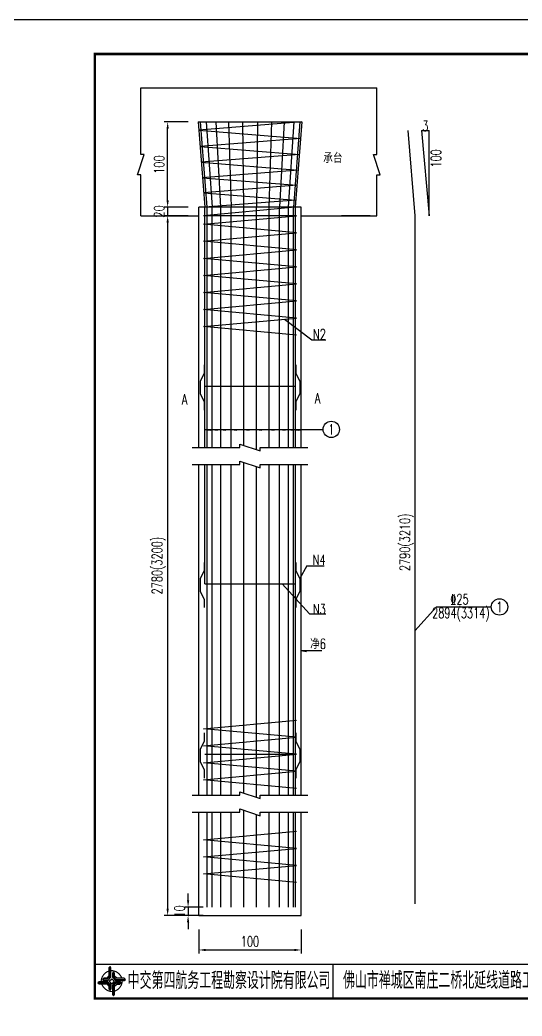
# Model space of a CAD drawing. Header units: millimetres. Extents: x -51 to 12129, y -1309 to -715.
# Drawn here: x 1637.5 to 1784.9, y -1006.8 to -714.7 of the extents above; entities that cross this region are included whole.
import ezdxf
from ezdxf.enums import TextEntityAlignment as Align

# ---------------------------------------------------------------- set-up
doc = ezdxf.new("R2010")
doc.units = ezdxf.units.MM
doc.header["$LTSCALE"] = 0.25
for name, color, linetype in [('图框', 7, 'Continuous'), ('尺寸标注', 2, 'Continuous'), ('文字', 7, 'Continuous'), ('文字字符', 7, 'Continuous'), ('标注', 4, 'Continuous'), ('次轮廓线', 7, 'Continuous'), ('钢筋', 6, 'Continuous')]:
    doc.layers.add(name, color=color, linetype=linetype)
doc.styles.get("Standard").update_dxf_attribs({"font": 'simplex1.shx', "width": 0.7, "bigfont": 'hztxt.shx'})
doc.dimstyles.new('比例1：40', dxfattribs={"dimscale": 0, "dimtxt": 3, "dimasz": 2, "dimexe": 1, "dimexo": 1, "dimgap": 1, "dimtad": 1, "dimlfac": 4, "dimzin": 13, "dimdsep": 46, "dimtxsty": 'Standard', "dimblk2": 'DIM', "dimcen": -0.09, "dimclrd": 256, "dimclre": 256, "dimclrt": 7, "dimaunit": 1, "dimadec": 5, "dimazin": 0, "dimtfac": 0.0005, "dimtix": 1, "dimtmove": 2, "dimatfit": 3, "dimfxl": 0, "dimtolj": 1, "dimtzin": 13, "dimarcsym": 0})

# ---------------------------------------------------------------- blocks, each defined once
blk = doc.blocks.new('*D300')
at = {"layer": 'Defpoints', "color": 0}
for p in [(1680.88, -744.59), (1689.8, -744.59), (1690.1, -769.59)]:
    blk.add_point(p, dxfattribs=at)
at = {"layer": '标注', "lineweight": -2}
for p, q in [((1686.88, -744.59), (1679.88, -744.59)), ((1680.88, -767.59), (1680.88, -746.59)), ((1686.88, -769.59), (1679.88, -769.59))]:
    blk.add_line(p, q, dxfattribs=at)
at = {"layer": '标注'}
for points in [[(1680.55, -746.59), (1681.22, -746.59), (1680.88, -744.59)], [(1680.55, -767.59), (1681.22, -767.59), (1680.88, -769.59)]]:
    blk.add_solid(points, dxfattribs=at)
at = {"layer": '标注', "color": 7, "insert": (1678.38, -757.09), "char_height": 3, "attachment_point": 5, "rotation": 90}
blk.add_mtext('\\A1;100', dxfattribs=at)
blk = doc.blocks.new('DIM')
blk.add_lwpolyline([(-1, -0.1, 0.2, 0, 0), (0, 0, 0, 0, 0)], format="xyseb")
blk = doc.blocks.new('*D301')
at = {"layer": 'Defpoints', "color": 0}
for p in [(1690.05, -769.59), (1680.88, -772.09), (1690.05, -772.09)]:
    blk.add_point(p, dxfattribs=at)
at = {"layer": '标注', "lineweight": -2}
for p, q in [((1680.88, -767.59), (1680.88, -765.59)), ((1686.88, -769.59), (1679.88, -769.59)), ((1680.88, -769.59), (1680.88, -772.09)), ((1686.88, -772.09), (1679.88, -772.09)), ((1680.88, -774.09), (1680.88, -776.09))]:
    blk.add_line(p, q, dxfattribs=at)
at = {"layer": '标注'}
for points in [[(1680.55, -767.59), (1681.22, -767.59), (1680.88, -769.59)], [(1680.55, -774.09), (1681.22, -774.09), (1680.88, -772.09)]]:
    blk.add_solid(points, dxfattribs=at)
at = {"layer": '标注', "color": 7, "insert": (1678.38, -770.84), "char_height": 3, "attachment_point": 5, "rotation": 90}
blk.add_mtext('\\A1;20', dxfattribs=at)
blk = doc.blocks.new('*D302')
at = {"layer": 'Defpoints', "color": 0}
for p in [(1690.05, -772.09), (1680.88, -977.35), (1690.05, -977.35)]:
    blk.add_point(p, dxfattribs=at)
at = {"layer": '标注', "lineweight": -2}
for p, q in [((1686.88, -772.09), (1679.88, -772.09)), ((1680.88, -774.09), (1680.88, -975.35)), ((1686.88, -977.35), (1679.88, -977.35))]:
    blk.add_line(p, q, dxfattribs=at)
at = {"layer": '标注'}
for points in [[(1680.55, -774.09), (1681.22, -774.09), (1680.88, -772.09)], [(1680.55, -975.35), (1681.22, -975.35), (1680.88, -977.35)]]:
    blk.add_solid(points, dxfattribs=at)
at = {"layer": '标注', "color": 7, "insert": (1678.28, -874.72), "char_height": 3, "attachment_point": 5, "rotation": 90}
blk.add_mtext('\\A1;2780(3200)', dxfattribs=at)
blk = doc.blocks.new('*D303')
at = {"layer": 'Defpoints', "color": 0}
for p in [(1692.34, -974.85), (1686.88, -977.35), (1692.34, -977.35)]:
    blk.add_point(p, dxfattribs=at)
at = {"layer": '标注', "lineweight": -2}
for p, q in [((1686.88, -972.85), (1686.88, -970.85)), ((1691.34, -974.85), (1685.88, -974.85)), ((1686.88, -974.85), (1686.88, -977.35)), ((1691.34, -977.35), (1685.88, -977.35)), ((1686.88, -979.35), (1686.88, -981.35))]:
    blk.add_line(p, q, dxfattribs=at)
at = {"layer": '标注'}
for points in [[(1686.55, -972.85), (1687.22, -972.85), (1686.88, -974.85)], [(1686.55, -979.35), (1687.22, -979.35), (1686.88, -977.35)]]:
    blk.add_solid(points, dxfattribs=at)
at = {"layer": '标注', "color": 7, "insert": (1684.38, -976.1), "char_height": 3, "attachment_point": 5, "rotation": 90}
blk.add_mtext('\\A1;10', dxfattribs=at)
blk = doc.blocks.new('*D304')
at = {"layer": 'Defpoints', "color": 0}
for p in [(1690.05, -977.35), (1720.05, -977.35), (1720.05, -987.44)]:
    blk.add_point(p, dxfattribs=at)
at = {"layer": '标注', "lineweight": -2}
for p, q in [((1690.05, -981.44), (1690.05, -988.44)), ((1720.05, -981.44), (1720.05, -988.44)), ((1692.05, -987.44), (1718.05, -987.44))]:
    blk.add_line(p, q, dxfattribs=at)
at = {"layer": '标注'}
for points in [[(1692.05, -987.1), (1692.05, -987.77), (1690.05, -987.44)], [(1718.05, -987.1), (1718.05, -987.77), (1720.05, -987.44)]]:
    blk.add_solid(points, dxfattribs=at)
at = {"layer": '标注', "color": 7, "insert": (1705.05, -984.94), "char_height": 3, "attachment_point": 5}
blk.add_mtext('\\A1;100', dxfattribs=at)
blk = doc.blocks.new('tb')
at = {"lineweight": -3}
h = blk.add_hatch(color=256, dxfattribs=at)
h.paths.add_polyline_path([(-1.23, -0.13), (-3.78, -0.14), (-4.14, -0.41), (-1.4, -0.44), (-0.56, -1.24), (-0.54, -2.62), (-0.27, -2.2), (-0.26, -1.06)])
h.paths.add_polyline_path([(0.13, -1.08), (0.14, -3.86), (0.41, -4.26), (0.44, -1.24), (1.25, -0.43), (2.66, -0.43), (2.26, -0.16), (1.07, -0.15)])
h.paths.add_polyline_path([(1.08, 0.3), (3.62, 0.3), (4.02, 0.56), (1.25, 0.57), (0.43, 1.39), (0.43, 2.8), (0.16, 2.41), (0.15, 1.24)])
h.paths.add_polyline_path([(-0.28, 1.21), (-0.28, 3.99), (-0.56, 4.39), (-0.57, 1.41), (-1.38, 0.6), (-2.74, 0.56), (-2.33, 0.3), (-1.2, 0.29)])
for p, q in [((-0.56, 4.39), (-0.57, 1.41)), ((-1.38, 0.6), (-2.74, 0.56)), ((-0.57, 1.41), (-1.38, 0.6)), ((0.43, 2.8), (0.43, 1.39)), ((0.43, 1.39), (1.25, 0.57)), ((1.25, 0.57), (4.02, 0.56)), ((-4.14, -0.41), (-1.4, -0.44)), ((-1.4, -0.44), (-0.56, -1.24)), ((-0.56, -1.24), (-0.54, -2.62)), ((0.41, -4.26), (0.44, -1.24)), ((0.44, -1.24), (1.25, -0.43)), ((1.25, -0.43), (2.66, -0.43))]:
    blk.add_line(p, q, dxfattribs=at)
at = {"lineweight": -3, "const_width": 0.35, "flags": 128}
for points in [[(-0.9, 3.02, 0.324167), (-3.16, -0.14)], [(2.88, 0.92, 0.324403), (-0.24, 3.15)], [(0.75, -2.86, 0.325418), (3.02, 0.26)], [(-2.98, -0.76, 0.322976), (0.14, -2.98)]]:
    blk.add_lwpolyline(points, format="xyb", dxfattribs=at)
at = {"lineweight": -3, "flags": 128}
for points in [[(-0.9, 3.99), (-0.9, 1.58), (-1.53, 0.91), (-2.34, 0.91), (-2.74, 0.56), (-2.33, 0.3), (-1.2, 0.29), (-0.28, 1.21), (-0.28, 3.99), (-0.56, 4.39)], [(-0.04, 0.77), (0.68, 0.04), (-0.04, -0.69), (-0.77, 0.05)], [(3.62, 0.92), (1.43, 0.92), (0.77, 1.54), (0.77, 2.38), (0.43, 2.8), (0.16, 2.41), (0.15, 1.24), (1.08, 0.3), (3.62, 0.3), (4.02, 0.56)], [(-3.73, -0.76), (-1.54, -0.76), (-0.89, -1.39), (-0.89, -2.21), (-0.54, -2.62), (-0.27, -2.2), (-0.26, -1.06), (-1.23, -0.13), (-3.78, -0.14), (-4.14, -0.41)], [(0.75, -3.85), (0.75, -1.43), (1.4, -0.78), (2.26, -0.78), (2.66, -0.43), (2.26, -0.16), (1.07, -0.15), (0.13, -1.08), (0.14, -3.86), (0.41, -4.26)]]:
    blk.add_lwpolyline(points, close=True, dxfattribs=at)
blk = doc.blocks.new('123')
at = {"layer": '图框', "color": 2}
blk.add_lwpolyline([(369.33, -1011.65), (369.33, -714.65), (-50.67, -714.65), (-50.67, -1011.65)], close=True, dxfattribs=at)

msp = doc.modelspace()

# ---------------------------------------------------------------- linework, layer by layer
at = {"const_width": 0.7}
msp.add_lwpolyline([(1659.54252, -1001.65472), (2039.54252, -1001.65472), (2039.54252, -724.65472), (1659.54252, -724.65472)], close=True, dxfattribs=at)
at = {"const_width": 0.4}
msp.add_lwpolyline([(1659.54252, -991.65472), (2039.54252, -991.65472)], dxfattribs=at)
at = {"layer": '图框', "const_width": 0.4}
msp.add_lwpolyline([(1729.43594, -991.65472), (1729.43594, -1001.65472)], dxfattribs=at)
at = {"layer": '文字'}
for points in [[(1683.30953, -823.87592, 0, 0.7, 0), (1683.30953, -825.87592, 0, 0, 0), (1683.30953, -828.37592, 0, 0, 0), (1688.10635, -828.37592, 0, 0, 0)], [(1727.11472, -823.54514, 0, 0.7, 0), (1727.11472, -825.54514, 0, 0, 0), (1727.11472, -828.04514, 0, 0, 0), (1722.3179, -828.04514, 0, 0, 0)]]:
    msp.add_lwpolyline(points, format="xyseb", dxfattribs=at)
at = {"layer": '标注'}
for p, q in [((1673.01814, -754.09395), (1673.01814, -734.59395)), ((1742.28973, -754.09395), (1742.28973, -734.59395)), ((1755.39477, -747.08609), (1757.62215, -772.09325)), ((1755.39477, -747.08609), (1757.62215, -747.08609)), ((1757.62215, -772.09325), (1757.62215, -747.08609)), ((1673.01814, -772.09395), (1673.01814, -760.09395)), ((1742.28973, -772.09395), (1742.28973, -760.09395)), ((1715.16204, -802.41806), (1723.20614, -808.44594)), ((1723.20614, -808.44594), (1727.26118, -808.44594)), ((1691.80128, -834.74118), (1693.4013, -834.96604)), ((1692.338, -834.74118), (1693.93802, -834.96604)), ((1693.90467, -834.74118), (1695.50469, -834.96604)), ((1696.37438, -834.74118), (1697.97439, -834.96604)), ((1699.54703, -834.74118), (1701.14705, -834.96604)), ((1703.16561, -834.74118), (1704.76563, -834.96604)), ((1706.93695, -834.74118), (1708.53697, -834.96604)), ((1710.55553, -834.74118), (1712.15555, -834.96604)), ((1713.72819, -834.74118), (1715.3282, -834.96604)), ((1716.19789, -834.74118), (1717.79791, -834.96604)), ((1717.76456, -834.74118), (1719.36458, -834.96604)), ((1718.30128, -834.74118), (1719.9013, -834.96604)), ((1688.05128, -840.03804), (1702.05128, -840.03804)), ((1708.05128, -840.03804), (1722.05128, -840.03804)), ((1688.05128, -845.03804), (1702.05128, -845.03804)), ((1708.05128, -845.03804), (1722.05128, -845.03804)), ((1721.68699, -874.73261), (1719.64085, -878.52359)), ((1721.68699, -874.73261), (1726.77037, -874.73261)), ((1722.50609, -888.87383), (1714.44061, -880.04111)), ((1759.75912, -886.81897), (1753.36576, -893.82051)), ((1759.75912, -886.81897), (1775.85944, -886.81897)), ((1722.50609, -888.87383), (1727.28637, -888.87383)), ((1720.05128, -899.63939), (1726.10078, -899.63939)), ((1720.05128, -899.63939), (1721.6513, -899.86425)), ((1688.05128, -942.06238), (1702.05128, -942.06238)), ((1708.05128, -942.06238), (1722.05128, -942.06238)), ((1688.05128, -947.06238), (1702.05128, -947.06238)), ((1708.05128, -947.06238), (1722.05128, -947.06238))]:
    msp.add_line(p, q, dxfattribs=at)
for points in [[(1673.01814, -760.09395), (1672.01814, -760.09395), (1674.01814, -754.09395), (1673.01814, -754.09395)], [(1742.28973, -760.09395), (1743.28973, -760.09395), (1741.28973, -754.09395), (1742.28973, -754.09395)], [(1691.80128, -834.74118), (1726.49825, -834.74118)], [(1702.05128, -840.03804), (1702.05128, -839.03804), (1708.05128, -841.03804), (1708.05128, -840.03804)], [(1702.05128, -845.03804), (1702.05128, -844.03804), (1708.05128, -846.03804), (1708.05128, -845.03804)], [(1702.05128, -942.06238), (1702.05128, -941.06238), (1708.05128, -943.06238), (1708.05128, -942.06238)], [(1702.05128, -947.06238), (1702.05128, -946.06238), (1708.05128, -948.06238), (1708.05128, -947.06238)]]:
    msp.add_lwpolyline(points, dxfattribs=at)
for centre in [(1728.89825, -834.74118), (1778.25944, -886.81897)]:
    msp.add_circle(centre, 2.4, dxfattribs=at)
at = {"layer": '次轮廓线'}
for p, q in [((1673.01814, -734.59395), (1742.28973, -734.59395)), ((1690.05128, -840.03804), (1690.05128, -769.59395)), ((1720.05128, -769.59395), (1690.05128, -769.59395)), ((1720.05128, -840.03804), (1720.05128, -769.59395)), ((1673.01814, -772.09395), (1690.05128, -772.09395)), ((1720.05128, -772.09395), (1742.28973, -772.09395)), ((1740.28973, -772.09395), (1731.86486, -772.09395)), ((1690.05128, -942.06238), (1690.05128, -845.03804)), ((1720.05128, -942.06238), (1720.05128, -845.03804)), ((1690.05128, -977.35064), (1690.05128, -947.06238)), ((1720.05128, -977.35064), (1720.05128, -947.06238)), ((1690.05128, -977.35064), (1720.05128, -977.35064))]:
    msp.add_line(p, q, dxfattribs=at)
at = {"layer": '钢筋'}
for p, q in [((1689.80128, -744.59112), (1691.80128, -769.59112)), ((1689.80128, -744.59112), (1720.30128, -744.59112)), ((1720.30128, -744.59112), (1689.99524, -747.0156)), ((1690.41901, -744.59112), (1692.338, -769.59112)), ((1692.22216, -744.59112), (1693.90467, -769.59112)), ((1695.06465, -744.59112), (1696.37438, -769.59112)), ((1698.7162, -744.59112), (1699.54703, -769.59112)), ((1702.88098, -744.59112), (1703.16561, -769.59112)), ((1707.22158, -744.59112), (1706.93695, -769.59112)), ((1711.38636, -744.59112), (1710.55553, -769.59112)), ((1715.03791, -744.59112), (1713.72819, -769.59112)), ((1717.8804, -744.59112), (1716.19789, -769.59112)), ((1719.68355, -744.59112), (1717.76456, -769.59112)), ((1720.30128, -744.59112), (1718.30128, -769.59112)), ((1689.99524, -747.0156), (1719.91583, -749.40925)), ((1751.37539, -747.09395), (1753.37539, -772.09395)), ((1719.91583, -749.40925), (1690.37579, -751.77245)), ((1690.37579, -751.77245), (1719.54012, -754.1056)), ((1719.54012, -754.1056), (1690.74672, -756.40907)), ((1690.74672, -756.40907), (1719.17391, -758.68325)), ((1719.17391, -758.68325), (1691.10827, -760.9285)), ((1691.10827, -760.9285), (1718.81695, -763.14519)), ((1718.81695, -763.14519), (1691.46069, -765.33369)), ((1691.46069, -765.33369), (1718.46902, -767.49436)), ((1718.46902, -767.49436), (1691.80128, -769.59112)), ((1718.30128, -769.59395), (1691.40128, -772.09395)), ((1691.80128, -840.03804), (1691.80128, -769.59395)), ((1692.338, -769.59395), (1692.338, -840.03804)), ((1693.90467, -840.03804), (1693.90467, -769.59395)), ((1696.37438, -769.59395), (1696.37438, -840.03804)), ((1699.54703, -840.03804), (1699.54703, -769.59395)), ((1703.16561, -769.59395), (1703.16561, -839.40948)), ((1706.93695, -840.6666), (1706.93695, -769.59395)), ((1710.55553, -769.59395), (1710.55553, -840.03804)), ((1713.72819, -840.03804), (1713.72819, -769.59395)), ((1716.19789, -769.59395), (1716.19789, -840.03804)), ((1717.76456, -840.03804), (1717.76456, -769.59395)), ((1718.30128, -769.59395), (1718.30128, -840.03804)), ((1691.40128, -774.59395), (1718.70128, -772.09395)), ((1718.70128, -772.09395), (1691.40128, -772.09395)), ((1753.37539, -772.09395), (1753.37539, -973.87179)), ((1718.70128, -777.09395), (1691.40128, -774.59395)), ((1691.40128, -779.59395), (1718.70128, -777.09395)), ((1718.70128, -782.09395), (1691.40128, -779.59395)), ((1691.40128, -784.59395), (1718.70128, -782.09395)), ((1718.70128, -787.09395), (1691.40128, -784.59395)), ((1691.40128, -789.59395), (1718.70128, -787.09395)), ((1718.70128, -792.09395), (1691.40128, -789.59395)), ((1691.40128, -794.59395), (1718.70128, -792.09395)), ((1718.70128, -797.09395), (1691.40128, -794.59395)), ((1691.40128, -799.59395), (1718.70128, -797.09395)), ((1718.70128, -802.09395), (1691.40128, -799.59395)), ((1691.40128, -804.59395), (1718.70128, -802.09395)), ((1718.70128, -807.09395), (1691.40128, -804.59395)), ((1691.80128, -880.04111), (1691.80128, -845.03804)), ((1692.338, -845.03804), (1692.338, -942.06238)), ((1693.90467, -942.06238), (1693.90467, -845.03804)), ((1696.37438, -845.03804), (1696.37438, -942.06238)), ((1699.54703, -942.06238), (1699.54703, -845.03804)), ((1703.16561, -844.40948), (1703.16561, -941.43382)), ((1706.93695, -942.69093), (1706.93695, -845.6666)), ((1710.55553, -845.03804), (1710.55553, -942.06238)), ((1713.72819, -942.06238), (1713.72819, -845.03804)), ((1716.19789, -845.03804), (1716.19789, -942.06238)), ((1717.76456, -942.06238), (1717.76456, -845.03804)), ((1718.30128, -845.03804), (1718.30128, -942.06238)), ((1691.58671, -876.27359), (1690.46171, -878.52359)), ((1691.58671, -873.77359), (1691.58671, -876.27359)), ((1718.51585, -873.77359), (1718.51585, -876.27359)), ((1718.51585, -876.27359), (1719.64085, -878.52359)), ((1690.46171, -878.52359), (1690.46171, -882.27359)), ((1719.64085, -878.52359), (1719.64085, -882.27359)), ((1690.46171, -882.27359), (1691.58671, -884.52359)), ((1691.80128, -880.04111), (1718.30128, -880.04111)), ((1719.64085, -882.27359), (1718.51585, -884.52359)), ((1691.58671, -884.52359), (1691.58671, -887.02359)), ((1718.51585, -884.52359), (1718.51585, -887.02359)), ((1691.40128, -922.54111), (1718.70128, -920.04111)), ((1718.70128, -925.04111), (1691.40128, -922.54111)), ((1691.40128, -927.54111), (1718.70128, -925.04111)), ((1691.58671, -923.77359), (1691.58671, -926.27359)), ((1718.51585, -923.77359), (1718.51585, -926.27359)), ((1691.58671, -926.27359), (1690.46171, -928.52359)), ((1690.46171, -928.52359), (1690.46171, -932.27359)), ((1718.70128, -930.04111), (1691.40128, -927.54111)), ((1718.51585, -926.27359), (1719.64085, -928.52359)), ((1719.64085, -928.52359), (1719.64085, -932.27359)), ((1691.40128, -932.54111), (1718.70128, -930.04111)), ((1691.80128, -930.04111), (1718.30128, -930.04111)), ((1690.46171, -932.27359), (1691.58671, -934.52359)), ((1718.70128, -935.04111), (1691.40128, -932.54111)), ((1691.58671, -934.52359), (1691.58671, -937.02359)), ((1719.64085, -932.27359), (1718.51585, -934.52359)), ((1718.51585, -934.52359), (1718.51585, -937.02359)), ((1691.40128, -937.54111), (1718.70128, -935.04111)), ((1718.70128, -940.04111), (1691.40128, -937.54111)), ((1703.16561, -946.43382), (1703.16561, -974.85064)), ((1692.338, -947.06238), (1692.338, -974.85064)), ((1693.90467, -974.85064), (1693.90467, -947.06238)), ((1696.37438, -947.06238), (1696.37438, -974.85064)), ((1699.54703, -974.85064), (1699.54703, -947.06238)), ((1706.93695, -974.85064), (1706.93695, -947.69093)), ((1710.55553, -947.06238), (1710.55553, -974.85064)), ((1713.72819, -974.85064), (1713.72819, -947.06238)), ((1716.19789, -947.06238), (1716.19789, -974.85064)), ((1717.76456, -974.85064), (1717.76456, -947.06238)), ((1718.30128, -947.06238), (1718.30128, -974.85064)), ((1691.40128, -955.13564), (1718.70128, -952.63564)), ((1718.70128, -957.63564), (1691.40128, -955.13564)), ((1691.40128, -960.13564), (1718.70128, -957.63564)), ((1718.70128, -962.63564), (1691.40128, -960.13564)), ((1691.40128, -965.13564), (1718.70128, -962.63564)), ((1718.70128, -967.63564), (1691.40128, -965.13564))]:
    msp.add_line(p, q, dxfattribs=at)
at = {"layer": '钢筋', "color": 4}
for p, q in [((1691.58671, -815.82643), (1691.58671, -818.32643)), ((1718.51585, -815.82643), (1718.51585, -818.32643)), ((1691.58671, -818.32643), (1690.46171, -820.57643)), ((1690.46171, -820.57643), (1690.46171, -824.32643)), ((1718.51585, -818.32643), (1719.64085, -820.57643)), ((1719.64085, -820.57643), (1719.64085, -824.32643)), ((1691.80128, -822.09395), (1718.30128, -822.09395)), ((1690.46171, -824.32643), (1691.58671, -826.57643)), ((1691.58671, -826.57643), (1691.58671, -829.07643)), ((1719.64085, -824.32643), (1718.51585, -826.57643)), ((1718.51585, -826.57643), (1718.51585, -829.07643))]:
    msp.add_line(p, q, dxfattribs=at)

# ---------------------------------------------------------------- block references
at = {"lineweight": -3}
msp.add_blockref('tb', (1664.53825, -996.64938), dxfattribs=at)
at = {"layer": '标注'}
msp.add_blockref('123', (1680, 0), dxfattribs=at)

# ---------------------------------------------------------------- texts
at = {"layer": '图框', "width": 0.7}
for s, p in [('中交第四航务工程勘察设计院有限公司', (1698.90762, -996.40628)), ('佛山市禅城区南庄二桥北延线道路工程', (1762.08677, -996.34002))]:
    msp.add_text(s, height=5, dxfattribs=at).set_placement(p, align=Align.MIDDLE_CENTER)
at = {"layer": '尺寸标注', "color": 7, "width": 0.7}
for s, p in [('3', (1756.49744, -745.77789)), ('N2', (1725.42791, -806.86984)), ('N4', (1725.33514, -873.01452)), ('N3', (1725.38431, -887.4752))]:
    msp.add_text(s, height=3, dxfattribs=at).set_placement(p, align=Align.MIDDLE)
at = {"layer": '尺寸标注', "color": 7, "linetype": 'Continuous', "width": 0.7}
msp.add_text('100', height=3, rotation=90, dxfattribs=at).set_placement((1761.12667, -757.99186))
at = {"layer": '尺寸标注', "color": 7, "width": 0.7}
msp.add_text('净6', height=3, dxfattribs=at).set_placement((1722.68818, -897.63939), align=Align.MIDDLE_LEFT)
at = {"layer": '文字字符', "width": 0.7}
msp.add_text('承台', height=3, dxfattribs=at).set_placement((1726.52495, -756.62823))
for p in [(1685.86263, -825.95653), (1724.871, -825.62575)]:
    msp.add_text('A', height=3, dxfattribs=at).set_placement(p, align=Align.MIDDLE)
msp.add_text('2790(3210)', height=3, rotation=90, dxfattribs=at).set_placement((1751.99112, -876.3405))
for s, p in [('%%13225', (1766.51442, -886.07946)), ('2894(3314)', (1766.93424, -890.09016))]:
    msp.add_text(s, height=3, dxfattribs=at).set_placement(p, align=Align.CENTER)
at = {"layer": '标注', "width": 0.7}
for p in [(1728.89825, -834.74118), (1778.25944, -886.81897)]:
    msp.add_text('1', height=3, dxfattribs=at).set_placement(p, align=Align.MIDDLE)

# ---------------------------------------------------------------- dimensions: what is measured, and where the dimension line sits
at = {"layer": '标注'}
for base, p1, p2, text, picture, middle in [((1680.88384, -744.59112), (1690.10239, -769.59395), (1689.80128, -744.59112), '100', '*D300', (1678.38384, -757.09253)), ((1680.88384, -772.09395), (1690.05128, -769.59395), (1690.05128, -772.09395), '20', '*D301', (1678.38384, -770.84395)), ((1680.88384, -977.35064), (1690.05128, -772.09395), (1690.05128, -977.35064), '2780(3200)', '*D302', (1678.28384, -874.72229))]:
    dim = msp.add_linear_dim(base=base, p1=p1, p2=p2, angle=90, text=text, dimstyle='比例1：40', override={"dimscale": 1}, dxfattribs=at)
    dim.commit()
    dim.dimension.update_dxf_attribs({"geometry": picture, "text_midpoint": middle})
dim = msp.add_linear_dim(base=(1686.88384, -977.35064), p1=(1692.338, -974.85064), p2=(1692.338, -977.35064), angle=90, dimstyle='比例1：40', override={"dimscale": 1}, dxfattribs=at)
dim.commit()
dim.dimension.update_dxf_attribs({"geometry": '*D303', "text_midpoint": (1684.38384, -976.10064)})
dim = msp.add_linear_dim(base=(1720.05128, -987.43781), p1=(1690.05128, -977.35064), p2=(1720.05128, -977.35064), text='100', dimstyle='比例1：40', override={"dimscale": 1}, dxfattribs=at)
dim.commit()
dim.dimension.update_dxf_attribs({"geometry": '*D304', "text_midpoint": (1705.05128, -984.93781)})

doc.saveas('drawing.dxf')
